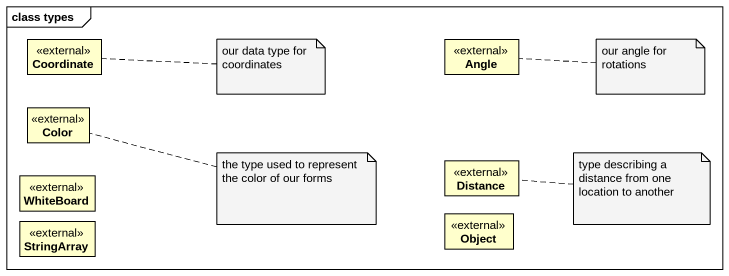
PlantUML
@startuml
mainframe class types
hide circle
hide empty members
class Coordinate <<external>>
class Angle <<external>>
class Color <<external>>
class Distance <<external>>
class WhiteBoard <<external>>
class "Object" as Object_ <<external>>
class StringArray <<external>>
note right of Coordinate : our data type for coordinates
note right of Angle : our angle for rotations
note right of Color : the type used to represent the color of our forms
note right of Distance : type describing a distance from one location to another
@enduml
